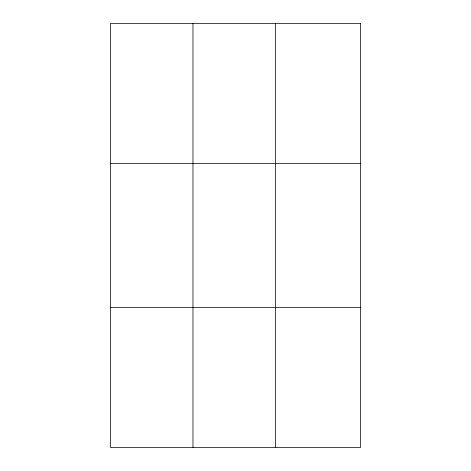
<?xml version="1.0" encoding="UTF-8"?>
<svg xmlns="http://www.w3.org/2000/svg" width="471" height="471" viewBox="0 0 471 471"><rect width="100%" height="100%" fill="white"/><g stroke="black" fill="none" stroke-linecap="round" stroke-linejoin="round"><path stroke-width="0.71" d="M192.975 23.55L192.975 447.45M275.523 23.55L275.523 447.45M110.426 163.437L360.574 163.437M110.426 307.563L360.574 307.563M360.574 23.55L360.574 447.45L110.426 447.45L110.426 23.55L360.574 23.55"/></g></svg>
